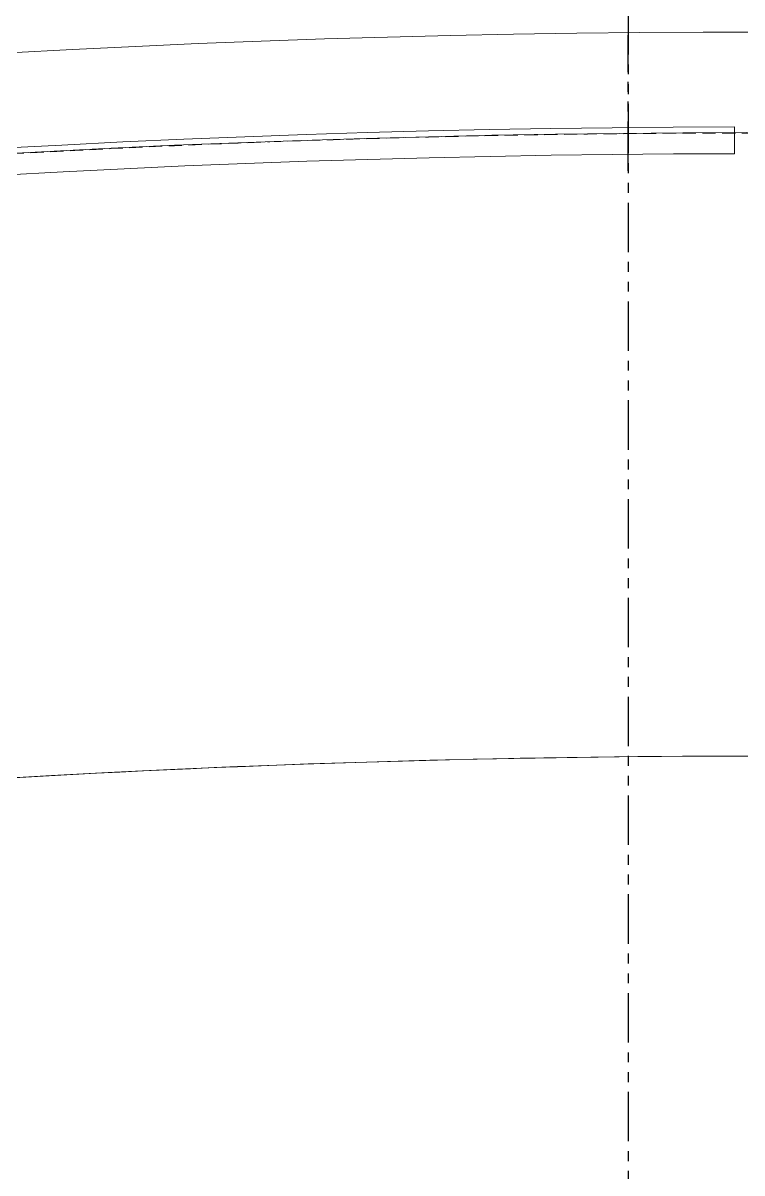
# Model space of a CAD drawing. Extents: x -1299 to 23780, y -3010 to 8106.
# Drawn here: x 16268 to 16609, y 1665 to 2210 of the extents above; entities that cross this region are included whole.
import ezdxf

# ---------------------------------------------------------------- set-up
doc = ezdxf.new("R2010")
doc.units = 0
doc.header["$LTSCALE"] = 25
doc.header["$MEASUREMENT"] = 0
for name, pattern in [('DOT2', [0.125, 0, -0.125]), ('HIDDEN', [0.375, 0.25, -0.125]), ('PHANTOM2', [1.25, 0.625, -0.125, 0.125, -0.125, 0.125, -0.125])]:
    doc.linetypes.add(name, pattern=pattern)
doc.layers.get('0').update_dxf_attribs({"color": 9, "lineweight": 9})
for name, color, linetype, lineweight in [('06B', 9, 'Continuous', 9), ('06C', 9, 'Continuous', 9), ('06D', 9, 'Continuous', 9), ('20', 9, 'DOT2', 9), ('35', 9, 'Continuous', 9), ('40', 9, 'Continuous', 9), ('40B', 9, 'Continuous', 9), ('E-KABLO', 7, 'Continuous', 30)]:
    doc.layers.add(name, color=color, linetype=linetype, lineweight=lineweight)

# ---------------------------------------------------------------- blocks, each defined once
blk = doc.blocks.new('p-2. kat planı')
at = {"layer": '20', "linetype": 'HIDDEN'}
blk.add_lwpolyline([(16671.49, 2158.03, 0.152192), (13054.42, 1065.28, 0.152192)], format="xyb", dxfattribs=at)
at = {"layer": '40'}
blk.add_lwpolyline([(13054.42, 704.15, -0.030791), (13682.75, 1104.54), (13576.46, 1296.45, -0.024013), (14116.78, 1562.65), (14175.16, 1426.96), (14212.09, 1442.78), (14154.09, 1578.71, -0.023167), (14698.59, 1781.77), (14742.74, 1640.76), (14781.91, 1653.34), (14736.69, 1793.87, -0.023228), (15300.09, 1942.43), (15330.55, 1797.88), (15369.84, 1806.22), (15339.16, 1950.68, -0.024001), (15933.76, 2044.81), (15957.63, 1826.73, -0.029535), (16671.45, 1862.43), (16671.45, 2206.09), (16650.5, 2206.09, 0.149972), (13055.87, 1124.03), (13054.42, 1124.03)], format="xyb", close=True, dxfattribs=at)
at = {"layer": '40B'}
blk.add_lwpolyline([(13052.5, 1837.5), (13052.5, 1065.5), (13054.42, 1065.5, -0.152186), (16671.45, 2158.21), (16671.45, 2226.09), (16672.5, 2226.09), (16672.5, 2372.5), (15945, 2372.5), (15945, 2365), (14187.5, 2363), (14187.5, 2825), (13845, 2825), (13845, 1845), (13845, 1837.5)], format="xyb", close=True, dxfattribs=at)
blk = doc.blocks.new('p-egikduvar')
at = {"layer": '06D'}
blk.add_lwpolyline([(2251.01, 940.27), (2274.88, 722.19, -0.029535), (2988.69, 757.88, 61.560749)], format="xyb", dxfattribs=at)

msp = doc.modelspace()

# ---------------------------------------------------------------- linework, layer by layer
at = {"layer": '06B'}
for points in [[(15362.02, 2122.81, -0.050395), (16650.71, 2246.09)], [(13055.87, 1124.03, -0.149972), (16650.5, 2206.09)]]:
    msp.add_lwpolyline(points, format="xyb", dxfattribs=at)
at = {"layer": '06C'}
msp.add_lwpolyline([(13124.69, 1100.45), (13117.7, 1111.05, -0.146397), (16605.5, 2161.14), (16605.5, 2148.44, 0.146396), (13124.69, 1100.45, 3.321415)], format="xyb", dxfattribs=at)
at = {"layer": '20', "linetype": 'HIDDEN'}
for points in [[(13074.5, 1250.48, -0.146575), (16650.5, 2301.36, -0.146575)], [(13074.5, 1209.1, -0.147553), (16652.5, 2266.71)]]:
    msp.add_lwpolyline(points, format="xyb", dxfattribs=at)
at = {"layer": '35'}
msp.add_lwpolyline([(16650.5, 2363), (16650.5, 2272.98, 0.147272), (13074.5, 1216.59), (13074.5, 1835), (13854.5, 1835), (13854.5, 2483.5), (13840.44, 2489.8), (13837.5, 2489.8), (13837.5, 2570.2), (13840.5, 2570.2), (13854.5, 2576.5), (13854.5, 2580), (13854.5, 2657), (13835.5, 2657), (13835.5, 2763), (13854.5, 2763), (13854.5, 2803), (14182.5, 2803), (14182.5, 2363)], format="xyb", close=True, dxfattribs=at)
msp.add_lwpolyline([(16670.8, 1862.43, 0.158669), (13096.04, 734.16, 0.158669)], format="xyb", dxfattribs=at)
at = {"layer": 'E-KABLO', "color": 5, "linetype": 'PHANTOM2', "ltscale": 1.5}
for p, q in [((16555.07, 2218.97), (16555.07, 1393.22)), ((16555.07, 2140.34), (16555.07, 2204.62))]:
    msp.add_line(p, q, dxfattribs=at)

# ---------------------------------------------------------------- block references
msp.add_blockref('p-2. kat planı', (0, 0))
at = {"layer": '06D'}
msp.add_blockref('p-egikduvar', (13682.75, 1104.54), dxfattribs=at)

doc.saveas('drawing.dxf')
